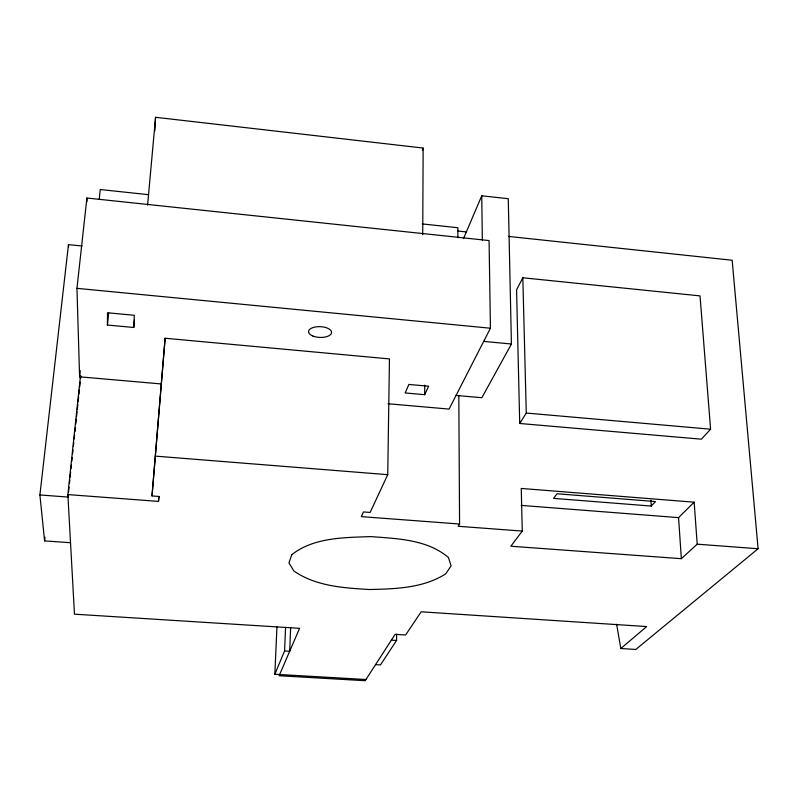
<?xml version="1.0" encoding="UTF-8"?>
<svg xmlns="http://www.w3.org/2000/svg" width="798" height="798" viewBox="0 0 798 798"><rect width="100%" height="100%" fill="white"/><g stroke="black" fill="none" stroke-linecap="round" stroke-linejoin="round"><path stroke-width="1.2" d="M424.686 394.681L428.636 386.212L408.885 384.437L405.165 392.955L424.686 394.681L424.726 385.165M422.721 234.732L423.149 148.049L155.57 117.296L147.59 205.046M107.421 325.035L107.521 312.766L134.293 315.29L133.765 327.489L107.421 325.035L108.628 312.886M375.559 664.624L380.466 664.924L396.546 640.475L396.616 634.27M458.82 395.788L459.578 524.017L361.324 516.635L363.459 511.937L370.132 512.436L387.738 474.67L389.444 358.91L165.116 338.242L152.009 495.937L158.982 496.466L158.503 501.393L67.87 494.58L80.458 376.018M290.652 627.627L289.684 651.278L284.577 650.969L274.841 674.24L365.943 679.517M284.577 650.969L285.574 627.308M274.841 674.24L276.946 626.929M154.802 130.912L155.57 117.296M158.503 501.393L158.892 496.426M152.009 495.937L165.116 338.242M133.765 327.489L134.433 320.207M161.196 383.938L79.591 376.816L80.249 370.631M99.201 199.4L100.249 189.525L148.278 194.652M68.269 494.59L68.01 497.064L39.9 494.959L68.468 244.637L82.104 246.003M68.538 492.117L69.057 487.179M69.456 483.468L69.845 479.758M70.104 477.284L70.633 472.336M71.022 468.626L71.421 464.915M71.81 461.204L72.209 457.493M72.598 453.783L72.997 450.072M73.386 446.361L73.775 442.651M74.174 438.94L74.563 435.229M74.962 431.528L75.351 427.818M75.75 424.107L76.269 419.159M76.528 416.686L77.057 411.738M77.316 409.264L77.845 404.317M78.104 401.843L78.633 396.895M78.892 394.421L79.421 389.474M79.68 387L80.199 382.052M80.598 378.342L80.857 375.868M79.591 376.816L76.957 288.347L86.902 198.024L489.074 240.577L490.431 328.217L449.075 409.085L387.978 403.748M70.533 542.72L44.598 540.904L45.007 537.184M422.351 150.383L423.149 148.049M463.508 238.582L481.743 195.789L508.266 198.722L511.418 344.018L481.862 397.723L456.057 395.429M522.82 277.774L516.565 289.814L519.717 423.479L701.372 439.189L710.589 429.194L700.026 295.888L522.82 277.774L526.281 413.045L519.717 423.479M459.578 524.017L458.142 526.281L522.261 531.079L521.254 488.446L694.15 502.181L697.203 544.176L681.352 558.69L510.85 546.221L522.261 531.079M651.248 506.062L655.497 501.563L557.064 493.763L553.543 498.371L651.248 506.062L650.899 500.186M681.352 558.69L678.559 517.623L694.15 502.181M616.635 624.255L620.814 648.525L646.669 626.56L421.154 611.797L405.623 634.989L395.12 634.33L365.175 680.704L279.15 675.736L299.559 628.325L74.473 614.171L67.87 494.58M508.436 236.417L732.155 260.238L758.1 548.745L635.807 649.462L620.814 648.525M391.359 640.156L396.546 640.475M697.203 544.176L758.1 548.745M521.154 505.403L678.559 517.623M155.45 456.127L387.738 474.67M526.281 413.045L710.589 429.194M483.688 341.384L511.418 344.018M76.957 288.347L490.431 328.217M422.112 223.909L457.833 227.729L457.892 237.684M457.763 231.021L466.411 231.939M39.9 494.959L44.598 540.904M68.468 244.637L68.558 247.121M86.902 198.024L86.962 201.724M481.743 195.789L482.331 240.108M291.859 554.63L288.926 562.869L293.893 570.999C315.828 586.251 343.689 587.976 369.524 589.513C395.409 588.924 423.289 588.216 445.773 573.802L451.07 565.872L448.486 557.543C427.189 539.418 397.204 538.63 370.641 536.595C343.938 537.623 313.903 537.323 291.859 554.63M312.956 336.068A11.531 5.387 2.3 0 0 331.469 333.165A11.531 5.387 2.3 0 0 315.739 326.911A11.531 5.387 2.3 0 0 312.956 336.068"/></g></svg>
